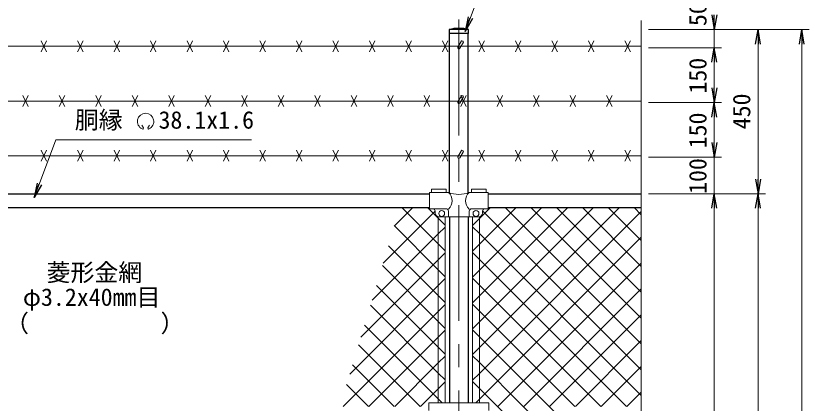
# Model space of a CAD drawing. Units: millimetres, scale not verified. Extents: x -4200 to 4200, y -2970 to 2970.
# Drawn here: x -2599 to -425, y 686 to 1748 of the extents above; entities that cross this region are included whole.
import ezdxf
from ezdxf.enums import TextEntityAlignment as Align

# ---------------------------------------------------------------- set-up
doc = ezdxf.new("R2010")
doc.units = ezdxf.units.MM
doc.header["$LTSCALE"] = 10
doc.linetypes.add('USER1', pattern=[50.8, 31.75, -6.35, 6.35, -6.35])
for name, color, linetype, lineweight in [('0-1_D-BMK', 2, 'USER1', 13), ('0-2_D-STR1', 1, 'Continuous', 25), ('0-3_D-STR-DIM', 7, 'Continuous', 13), ('0-6_D-STR2', 7, 'Continuous', 13), ('0-7_D-STR3', 3, 'Continuous', 13), ('0-8_D-STR-TXT', 7, 'Continuous', 13)]:
    doc.layers.add(name, color=color, linetype=linetype, lineweight=lineweight)
doc.layers.add('0-4_0', color=7, linetype='Continuous')
doc.styles.add('ＭＳ ゴシック', font='')
doc.styles.get('ＭＳ ゴシック').set_extended_font_data('MS Gothic')

# ---------------------------------------------------------------- blocks, each defined once
blk = doc.blocks.new('_Open')
at = {"layer": '0-4_0'}
blk.add_line((-10, 1.667), (0, 0), dxfattribs=at)
blk.add_lwpolyline([(-10, -1.667), (0, 0), (-10, 0)], dxfattribs=at)

msp = doc.modelspace()

# ---------------------------------------------------------------- linework, layer by layer
at = {"layer": '0-1_D-BMK'}
msp.add_line((-1384.65, 1737.29), (-1384.65, -919.77), dxfattribs=at)
at = {"layer": '0-2_D-STR1'}
for p, q in [((-1358.05, 1710.23), (-1411.25, 1710.23)), ((-1411.25, 1710.23), (-1411.25, 1699.23)), ((-1358.05, 1699.23), (-1411.25, 1699.23)), ((-1410.05, 1263.23), (-1410.05, 1699.23)), ((-1359.25, 1263.23), (-1359.25, 1699.23)), ((-1358.05, 1699.23), (-1358.05, 1710.23)), ((-3304.65, 1260.23), (-1464.65, 1260.23)), ((-1304.65, 1260.23), (-884.65, 1260.23)), ((-3304.65, 1222.23), (-1464.65, 1222.23)), ((-1304.65, 1222.23), (-884.65, 1222.23)), ((-1410.05, 1197.23), (-1410.05, 687.73)), ((-1359.25, 1197.23), (-1359.25, 687.73))]:
    msp.add_line(p, q, dxfattribs=at)
msp.add_arc((-1384.65, 1593.8), 119.43, 77.13052, 102.86948, dxfattribs=at)
at = {"layer": '0-3_D-STR-DIM'}
for p, q in [((-884.65, 1735.23), (-884.65, 410.88)), ((-864.65, 1710.23), (-424.65, 1710.23)), ((-864.65, 1710.23), (-664.65, 1710.23)), ((-864.65, 1710.23), (-544.65, 1710.23)), ((-684.65, 1660.23), (-684.65, 1710.23)), ((-864.65, 1660.23), (-664.65, 1660.23)), ((-864.65, 1660.23), (-664.65, 1660.23)), ((-564.65, 1300.23), (-564.65, 1670.23)), ((-444.65, 1670.23), (-444.65, -849.77)), ((-684.65, 1550.23), (-684.65, 1620.23)), ((-684.65, 1620.23), (-684.65, 1580.23)), ((-864.65, 1510.23), (-664.65, 1510.23)), ((-864.65, 1510.23), (-664.65, 1510.23)), ((-684.65, 1400.23), (-684.65, 1470.23)), ((-684.65, 1400.23), (-684.65, 1440.23)), ((-864.65, 1360.23), (-664.65, 1360.23)), ((-864.65, 1360.23), (-664.65, 1360.23)), ((-684.65, 1260.23), (-684.65, 1360.23)), ((-864.65, 1260.23), (-664.65, 1260.23)), ((-864.65, 1260.23), (-544.65, 1260.23)), ((-864.65, 1260.23), (-544.65, 1260.23)), ((-864.65, 1260.23), (-664.65, 1260.23)), ((-684.65, 1220.23), (-684.65, -449.77)), ((-684.65, 1220.23), (-684.65, 1180.23)), ((-564.65, 1220.23), (-564.65, -499.77))]:
    msp.add_line(p, q, dxfattribs=at)
at = {"layer": '0-6_D-STR2'}
for p, q in [((-1561.56, 1171.01), (-1510.34, 1222.23)), ((-1441.15, 1122.53), (-1540.86, 1222.23)), ((-1441.15, 1193.24), (-1470.14, 1222.23)), ((-1328.15, 1192.29), (-1298.21, 1222.23)), ((-1328.15, 1121.57), (-1227.5, 1222.23)), ((-1328.15, 1050.86), (-1156.79, 1222.23)), ((-1328.15, 980.15), (-1086.08, 1222.23)), ((-1328.15, 909.44), (-1015.37, 1222.23)), ((-1328.15, 838.73), (-944.66, 1222.23)), ((-884.65, 848.87), (-1258.01, 1222.23)), ((-884.65, 919.58), (-1187.3, 1222.23)), ((-884.65, 990.29), (-1116.59, 1222.23)), ((-884.65, 1061), (-1045.88, 1222.23)), ((-884.65, 1131.71), (-975.17, 1222.23)), ((-884.65, 1202.42), (-904.46, 1222.23)), ((-1592.09, 1069.77), (-1449.65, 1212.21)), ((-884.65, 778.16), (-1320.26, 1213.76)), ((-1422.15, 1174.24), (-1441.15, 1193.24)), ((-1347.15, 1173.29), (-1328.15, 1192.29)), ((-1441.15, 1051.81), (-1561.28, 1171.94)), ((-1441.15, 1150), (-1422.15, 1169)), ((-1622.62, 968.53), (-1441.15, 1150)), ((-1441.15, 981.1), (-1577.66, 1117.61)), ((-1422.15, 1103.53), (-1441.15, 1122.53)), ((-1347.15, 1102.57), (-1328.15, 1121.57)), ((-1441.15, 1079.29), (-1422.15, 1098.29)), ((-1328.15, 1080.24), (-1347.15, 1099.24)), ((-1653.16, 867.28), (-1441.15, 1079.29)), ((-925.14, 677.23), (-1328.15, 1080.24)), ((-1277.53, 677.23), (-884.65, 1070.1)), ((-1441.15, 910.39), (-1594.05, 1063.29)), ((-1422.15, 1032.81), (-1441.15, 1051.81)), ((-1347.15, 1031.86), (-1328.15, 1050.86)), ((-1441.15, 1008.57), (-1422.15, 1027.57)), ((-1328.15, 1009.53), (-1347.15, 1028.53)), ((-1683.69, 766.04), (-1441.15, 1008.57)), ((-1441.15, 839.68), (-1610.43, 1008.96)), ((-995.85, 677.23), (-1328.15, 1009.53)), ((-1422.15, 962.1), (-1441.15, 981.1)), ((-1347.15, 961.15), (-1328.15, 980.15)), ((-1206.82, 677.23), (-884.65, 999.39)), ((-1441.15, 937.86), (-1422.15, 956.86)), ((-1328.15, 938.81), (-1347.15, 957.81)), ((-1701.79, 677.23), (-1441.15, 937.86)), ((-1441.15, 768.97), (-1626.81, 954.63)), ((-1066.57, 677.23), (-1328.15, 938.81)), ((-1136.11, 677.23), (-884.65, 928.68)), ((-1422.15, 891.39), (-1441.15, 910.39)), ((-1347.15, 890.44), (-1328.15, 909.44)), ((-1441.15, 867.15), (-1422.15, 886.15)), ((-1631.08, 677.23), (-1441.15, 867.15)), ((-1065.4, 677.23), (-884.65, 857.97)), ((-1490.83, 677.23), (-1659.58, 845.98)), ((-1422.15, 820.68), (-1441.15, 839.68)), ((-1347.15, 819.73), (-1328.15, 838.73)), ((-1441.15, 796.44), (-1422.15, 815.44)), ((-1561.54, 677.23), (-1675.96, 791.65)), ((-1560.37, 677.23), (-1441.15, 796.44)), ((-994.69, 677.23), (-884.65, 787.26)), ((-1422.15, 749.97), (-1441.15, 768.97)), ((-1441.15, 725.73), (-1422.15, 744.73)), ((-1632.25, 677.23), (-1692.35, 737.32)), ((-1489.66, 677.23), (-1441.15, 725.73)), ((-923.97, 677.23), (-884.65, 716.55))]:
    msp.add_line(p, q, dxfattribs=at)
for points in [[(-1347.15, 749.02), (-1328.15, 768.02), (-884.65, 1211.52)], [(-884.65, 707.45), (-1328.15, 1150.95), (-1347.15, 1169.95)], [(-1337.74, 687.73), (-1328.15, 697.31), (-884.65, 1140.81)], [(-1430.62, 687.73), (-1441.15, 698.26), (-1643.2, 900.3)], [(-884.65, 424.6), (-1137.28, 677.23), (-1328.15, 868.1), (-1347.15, 887.1)], [(-907.63, 376.87), (-1207.99, 677.23), (-1328.15, 797.39), (-1347.15, 816.39)], [(-884.65, 283.18), (-1278.7, 677.23), (-1328.15, 726.68), (-1347.15, 745.68)]]:
    msp.add_lwpolyline(points, dxfattribs=at)
at = {"layer": '0-7_D-STR3'}
for p, q in [((-2529.65, 1649.23), (-2514.65, 1679.23)), ((-2529.65, 1679.23), (-2514.65, 1649.23)), ((-2429.65, 1649.23), (-2414.65, 1679.23)), ((-2429.65, 1679.23), (-2414.65, 1649.23)), ((-2329.65, 1649.23), (-2314.65, 1679.23)), ((-2329.65, 1679.23), (-2314.65, 1649.23)), ((-2229.65, 1649.23), (-2214.65, 1679.23)), ((-2229.65, 1679.23), (-2214.65, 1649.23)), ((-2129.65, 1649.23), (-2114.65, 1679.23)), ((-2129.65, 1679.23), (-2114.65, 1649.23)), ((-2029.65, 1649.23), (-2014.65, 1679.23)), ((-2029.65, 1679.23), (-2014.65, 1649.23)), ((-1929.65, 1649.23), (-1914.65, 1679.23)), ((-1929.65, 1679.23), (-1914.65, 1649.23)), ((-1829.65, 1649.23), (-1814.65, 1679.23)), ((-1829.65, 1679.23), (-1814.65, 1649.23)), ((-1729.65, 1649.23), (-1714.65, 1679.23)), ((-1729.65, 1679.23), (-1714.65, 1649.23)), ((-1629.65, 1649.23), (-1614.65, 1679.23)), ((-1629.65, 1679.23), (-1614.65, 1649.23)), ((-1529.65, 1649.23), (-1514.65, 1679.23)), ((-1529.65, 1679.23), (-1514.65, 1649.23)), ((-1429.65, 1649.23), (-1414.65, 1679.23)), ((-1429.65, 1679.23), (-1414.65, 1649.23)), ((-1387.25, 1661.73), (-1377.36, 1678.86)), ((-1382.06, 1658.73), (-1372.16, 1675.86)), ((-1329.65, 1649.23), (-1314.65, 1679.23)), ((-1329.65, 1679.23), (-1314.65, 1649.23)), ((-1229.65, 1649.23), (-1214.65, 1679.23)), ((-1229.65, 1679.23), (-1214.65, 1649.23)), ((-1129.65, 1649.23), (-1114.65, 1679.23)), ((-1129.65, 1679.23), (-1114.65, 1649.23)), ((-1029.65, 1649.23), (-1014.65, 1679.23)), ((-1029.65, 1679.23), (-1014.65, 1649.23)), ((-929.65, 1649.23), (-914.65, 1679.23)), ((-929.65, 1679.23), (-914.65, 1649.23)), ((-884.65, 1664.23), (-3384.65, 1664.23)), ((-2579.65, 1499.23), (-2564.65, 1529.23)), ((-2579.65, 1529.23), (-2564.65, 1499.23)), ((-2479.65, 1499.23), (-2464.65, 1529.23)), ((-2479.65, 1529.23), (-2464.65, 1499.23)), ((-2379.65, 1499.23), (-2364.65, 1529.23)), ((-2379.65, 1529.23), (-2364.65, 1499.23)), ((-2279.65, 1499.23), (-2264.65, 1529.23)), ((-2279.65, 1529.23), (-2264.65, 1499.23)), ((-2179.65, 1499.23), (-2164.65, 1529.23)), ((-2179.65, 1529.23), (-2164.65, 1499.23)), ((-2079.65, 1499.23), (-2064.65, 1529.23)), ((-2079.65, 1529.23), (-2064.65, 1499.23)), ((-1979.65, 1499.23), (-1964.65, 1529.23)), ((-1979.65, 1529.23), (-1964.65, 1499.23)), ((-1879.65, 1499.23), (-1864.65, 1529.23)), ((-1879.65, 1529.23), (-1864.65, 1499.23)), ((-1779.65, 1499.23), (-1764.65, 1529.23)), ((-1779.65, 1529.23), (-1764.65, 1499.23)), ((-1679.65, 1499.23), (-1664.65, 1529.23)), ((-1679.65, 1529.23), (-1664.65, 1499.23)), ((-1579.65, 1499.23), (-1564.65, 1529.23)), ((-1579.65, 1529.23), (-1564.65, 1499.23)), ((-1479.65, 1499.23), (-1464.65, 1529.23)), ((-1479.65, 1529.23), (-1464.65, 1499.23)), ((-1387.25, 1511.73), (-1377.36, 1528.86)), ((-1382.06, 1508.73), (-1372.16, 1525.86)), ((-1379.65, 1499.23), (-1364.65, 1529.23)), ((-1379.65, 1529.23), (-1364.65, 1499.23)), ((-1279.65, 1499.23), (-1264.65, 1529.23)), ((-1279.65, 1529.23), (-1264.65, 1499.23)), ((-1179.65, 1499.23), (-1164.65, 1529.23)), ((-1179.65, 1529.23), (-1164.65, 1499.23)), ((-1079.65, 1499.23), (-1064.65, 1529.23)), ((-1079.65, 1529.23), (-1064.65, 1499.23)), ((-979.65, 1499.23), (-964.65, 1529.23)), ((-979.65, 1529.23), (-964.65, 1499.23)), ((-884.65, 1514.23), (-3384.65, 1514.23)), ((-2529.65, 1349.23), (-2514.65, 1379.23)), ((-2529.65, 1379.23), (-2514.65, 1349.23)), ((-2429.65, 1349.23), (-2414.65, 1379.23)), ((-2429.65, 1379.23), (-2414.65, 1349.23)), ((-2329.65, 1349.23), (-2314.65, 1379.23)), ((-2329.65, 1379.23), (-2314.65, 1349.23)), ((-2229.65, 1349.23), (-2214.65, 1379.23)), ((-2229.65, 1379.23), (-2214.65, 1349.23)), ((-2129.65, 1349.23), (-2114.65, 1379.23)), ((-2129.65, 1379.23), (-2114.65, 1349.23)), ((-2029.65, 1349.23), (-2014.65, 1379.23)), ((-2029.65, 1379.23), (-2014.65, 1349.23)), ((-1929.65, 1349.23), (-1914.65, 1379.23)), ((-1929.65, 1379.23), (-1914.65, 1349.23)), ((-1829.65, 1349.23), (-1814.65, 1379.23)), ((-1829.65, 1379.23), (-1814.65, 1349.23)), ((-1729.65, 1349.23), (-1714.65, 1379.23)), ((-1729.65, 1379.23), (-1714.65, 1349.23)), ((-1629.65, 1349.23), (-1614.65, 1379.23)), ((-1629.65, 1379.23), (-1614.65, 1349.23)), ((-1529.65, 1349.23), (-1514.65, 1379.23)), ((-1529.65, 1379.23), (-1514.65, 1349.23)), ((-1429.65, 1349.23), (-1414.65, 1379.23)), ((-1429.65, 1379.23), (-1414.65, 1349.23)), ((-1387.25, 1361.73), (-1377.36, 1378.86)), ((-1382.06, 1358.73), (-1372.16, 1375.86)), ((-1329.65, 1349.23), (-1314.65, 1379.23)), ((-1329.65, 1379.23), (-1314.65, 1349.23)), ((-1229.65, 1349.23), (-1214.65, 1379.23)), ((-1229.65, 1379.23), (-1214.65, 1349.23)), ((-1129.65, 1349.23), (-1114.65, 1379.23)), ((-1129.65, 1379.23), (-1114.65, 1349.23)), ((-1029.65, 1349.23), (-1014.65, 1379.23)), ((-1029.65, 1379.23), (-1014.65, 1349.23)), ((-929.65, 1349.23), (-914.65, 1379.23)), ((-929.65, 1379.23), (-914.65, 1349.23)), ((-884.65, 1364.23), (-3384.65, 1364.23)), ((-1464.65, 1219.23), (-1464.65, 1263.23)), ((-1413.2, 1263.23), (-1464.65, 1263.23)), ((-1419.65, 1272.53), (-1459.65, 1272.53)), ((-1459.65, 1263.23), (-1459.65, 1272.53)), ((-1419.65, 1263.23), (-1419.65, 1272.53)), ((-1304.65, 1263.23), (-1356.1, 1263.23)), ((-1309.65, 1272.53), (-1349.65, 1272.53)), ((-1349.65, 1263.23), (-1349.65, 1272.53)), ((-1309.65, 1263.23), (-1309.65, 1272.53)), ((-1304.65, 1219.23), (-1304.65, 1263.23)), ((-1420.2, 1219.23), (-1464.65, 1219.23)), ((-1304.65, 1219.23), (-1349.1, 1219.23)), ((-1449.65, 1207.23), (-1449.65, 1212.23)), ((-1441.15, 1197.34), (-1441.15, 687.73)), ((-1439.65, 1197.23), (-1329.65, 1197.23)), ((-1422.15, 1197.23), (-1422.15, 687.73)), ((-1413.2, 1197.23), (-1413.2, 1212.23)), ((-1356.1, 1197.23), (-1356.1, 1212.23)), ((-1347.15, 1197.23), (-1347.15, 687.73)), ((-1328.15, 1197.34), (-1328.15, 687.73)), ((-1319.65, 1207.23), (-1319.65, 1212.23)), ((-1467.15, 687.73), (-1467.15, 666.73)), ((-1302.15, 687.73), (-1467.15, 687.73)), ((-1302.15, 687.73), (-1302.15, 666.73))]:
    msp.add_line(p, q, dxfattribs=at)
for centre in [(-1431.65, 1206.23), (-1337.65, 1206.23)]:
    msp.add_circle(centre, 8, dxfattribs=at)
for centre, radius, start, end in [((-1384.65, 1660.23), 3, 150, 330), ((-1384.65, 1510.23), 3, 150, 330), ((-1384.65, 1360.23), 3, 150, 330), ((-1432.33, 1240.79), 29.48, 310.4464, 49.5536), ((-1384.65, 1343.71), 85.4, 250.46947, 289.53053), ((-1336.98, 1240.79), 29.48, 130.4464, 229.5536), ((-1456.65, 1212.23), 7, 0, 90), ((-1420.2, 1212.23), 7, 0, 90), ((-1349.1, 1212.23), 7, 90, 180), ((-1312.65, 1212.23), 7, 90, 180), ((-1439.65, 1207.23), 10, 180, 270), ((-1329.65, 1207.23), 10, 270, 0)]:
    msp.add_arc(centre, radius, start, end, dxfattribs=at)
for centre in [(-1374.76, 1677.36), (-1374.76, 1527.36), (-1374.76, 1377.36)]:
    msp.add_ellipse(centre, major_axis=(-2.6, 1.5), ratio=0.5, start_param=3.1415927, end_param=6.2831853, dxfattribs=at)
at = {"layer": '0-8_D-STR-TXT'}
for p, q in [((-2249.34, 1441.1), (-2253.48, 1448.28)), ((-2236.85, 1441.1), (-2232.71, 1448.28))]:
    msp.add_line(p, q, dxfattribs=at)
for points in [[(-775.2, 1858.23), (-1309.88, 1858.23), (-1366.57, 1706.88)], [(-1952.84, 1408.23), (-2489.13, 1408.23), (-2547.78, 1251.66)]]:
    msp.add_lwpolyline(points, dxfattribs=at)
for centre, radius, start, end in [((-2243.09, 1458.26), 22.5, 294.32478, 245.67522), ((-2251.39, 1439.86), 2.37, 245.67522, 30), ((-2234.8, 1439.86), 2.37, 150, 294.32478)]:
    msp.add_arc(centre, radius, start, end, dxfattribs=at)

# ---------------------------------------------------------------- block references
at = {"layer": '0-3_D-STR-DIM', "xscale": 4, "yscale": 4}
for p, rotation in [((-684.65, 1710.23), 270), ((-564.65, 1710.23), 90), ((-444.65, 1710.23), 90), ((-684.65, 1660.23), 90), ((-684.65, 1660.23), 90), ((-684.65, 1510.23), 270), ((-684.65, 1510.23), 90), ((-684.65, 1360.23), 270), ((-684.65, 1360.23), 270), ((-564.65, 1260.23), 270), ((-684.65, 1260.23), 90), ((-684.65, 1260.23), 90), ((-564.65, 1260.23), 90)]:
    msp.add_blockref('_Open', p, dxfattribs=dict(at, rotation=rotation))
at = {"layer": '0-8_D-STR-TXT', "xscale": 4, "yscale": 4, "rotation": 249.46512}
for p in [(-1367.27, 1705.01), (-2548.48, 1249.79)]:
    msp.add_blockref('_Open', p, dxfattribs=at)

# ---------------------------------------------------------------- texts
at = {"layer": '0-3_D-STR-DIM', "style": 'ＭＳ ゴシック'}
for s, p in [('50', (-691.4, 1719.51)), ('150', (-691.4, 1534.58)), ('450', (-571.4, 1436.73)), ('150', (-691.4, 1384.58)), ('100', (-691.4, 1259.58))]:
    msp.add_text(s, height=48.09, rotation=90, dxfattribs=at).set_placement(p, align=Align.BOTTOM_LEFT)
at = {"layer": '0-8_D-STR-TXT', "style": 'ＭＳ ゴシック'}
for s, p in [('胴縁 \u300038.1x1.6', (-2437.2, 1424.01)), ('菱形金網', (-2514.6, 1006.12)), ('φ3.2x40mm目', (-2579.58, 938.54)), ('（\u3000\u3000   \u3000\u3000）', (-2628.31, 866.89))]:
    msp.add_text(s, height=48.09, dxfattribs=at).set_placement(p, align=Align.BOTTOM_LEFT)

doc.saveas('drawing.dxf')
